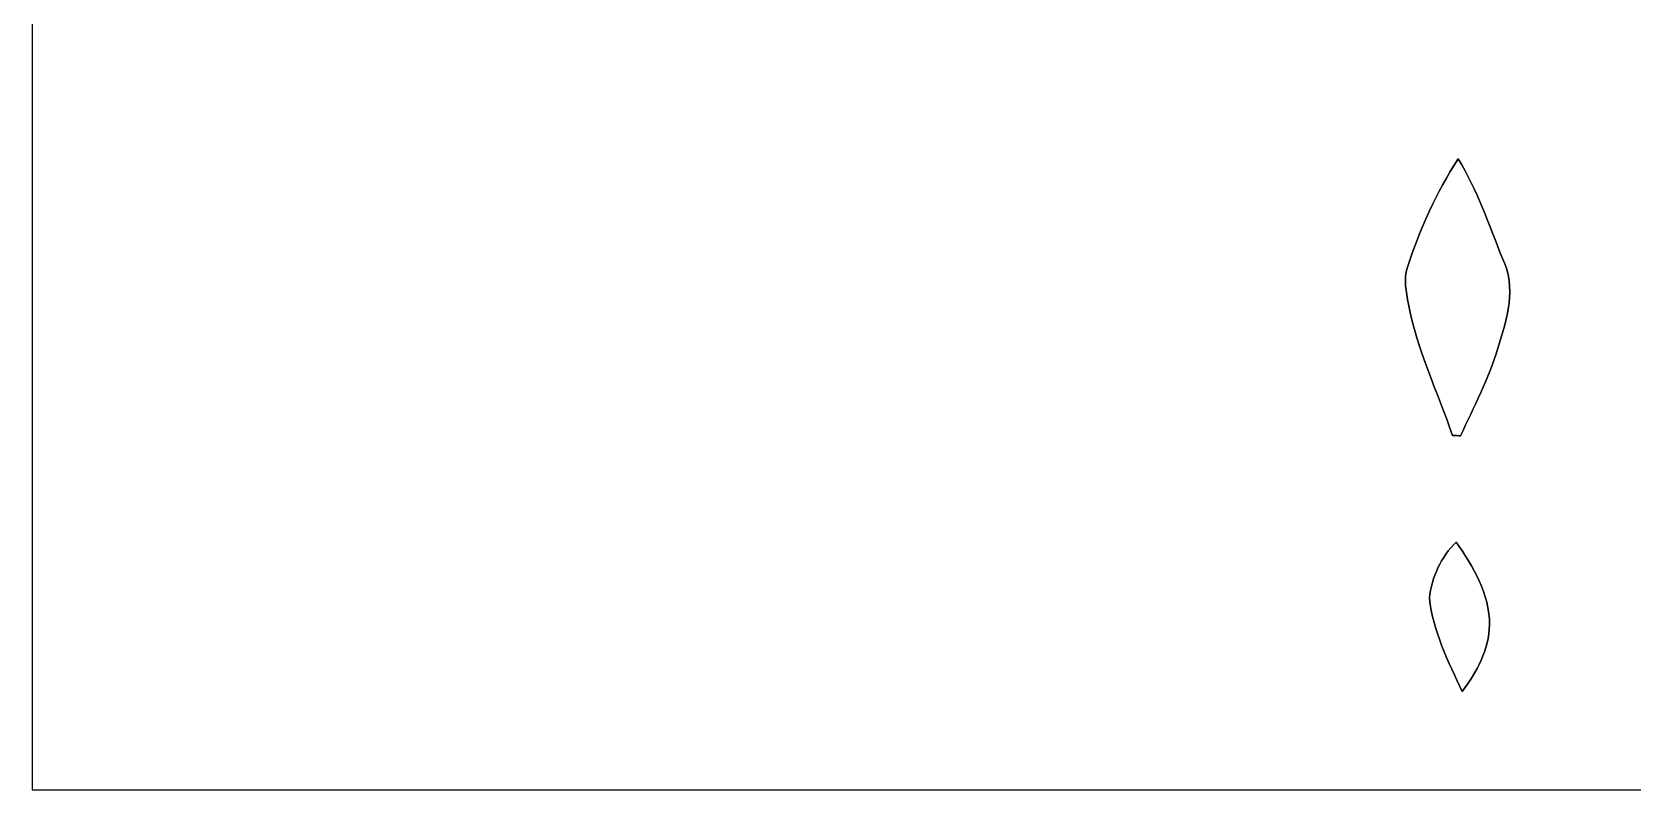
# Model space of a CAD drawing. Header units: centimetres. Extents: x -16.8 to 16.8, y -16.7 to 16.7.
# Drawn here: x -16.77 to 2.36, y -16.67 to -7.61 of the extents above; entities that cross this region are included whole.
import ezdxf

# ---------------------------------------------------------------- set-up
doc = ezdxf.new("R2010")
doc.units = ezdxf.units.CM
doc.header["$MEASUREMENT"] = 0
doc.layers.add('Layer 1', color=7, linetype='Continuous')

msp = doc.modelspace()

# ---------------------------------------------------------------- linework, layer by layer
at = {"layer": 'Layer 1', "color": 7}
for points, knots in [([(-16.77458, 16.66875), (-16.77458, 16.66875), (16.77458, 16.66875), (16.77458, 16.66875), (16.77458, 16.66875), (16.77458, 16.66875), (16.77458, -16.66875), (16.77458, -16.66875), (16.77458, -16.66875), (16.77458, -16.66875), (-16.77458, -16.66875), (-16.77458, -16.66875), (-16.77458, -16.66875), (-16.77458, -16.66875), (-16.77458, 16.66875), (-16.77458, 16.66875), (-16.77458, 16.66875), (-16.77458, 16.66875), (-16.77458, 16.66875), (-16.77458, 16.66875)], [0, 0, 0, 0, 0.16666667, 0.16666667, 0.16666667, 0.16666667, 0.33333333, 0.33333333, 0.33333333, 0.33333333, 0.5, 0.5, 0.5, 0.5, 0.66666667, 0.66666667, 0.66666667, 0.66666667, 1, 1, 1, 1]), ([(-0.3362, -10.42211), (-0.19368, -9.96632), (0.00917, -9.52641), (0.27023, -9.12671), (0.27023, -9.12671), (0.49953, -9.49643), (0.63712, -9.91447), (0.79975, -10.31628), (0.79975, -10.31628), (0.97014, -10.65636), (0.8569, -11.04829), (0.7433, -11.38767), (0.7433, -11.38767), (0.63606, -11.7535), (0.45579, -12.09005), (0.29916, -12.43577), (0.29916, -12.43577), (0.27517, -12.43436), (0.22648, -12.43224), (0.20249, -12.43083), (0.20249, -12.43083), (0.02222, -11.90943), (-0.22084, -11.40707), (-0.32526, -10.86238), (-0.32526, -10.86238), (-0.35137, -10.71704), (-0.38453, -10.56534), (-0.3362, -10.42211)], [0, 0, 0, 0, 0.125, 0.125, 0.125, 0.125, 0.25, 0.25, 0.25, 0.25, 0.375, 0.375, 0.375, 0.375, 0.5, 0.5, 0.5, 0.5, 0.625, 0.625, 0.625, 0.625, 0.75, 0.75, 0.75, 0.75, 1, 1, 1, 1]), ([(-0.07479, -14.37605), (-0.04657, -14.12663), (0.06562, -13.88286), (0.24483, -13.70542), (0.24483, -13.70542), (0.4512, -13.99469), (0.64488, -14.32736), (0.64452, -14.69425), (0.64452, -14.69425), (0.63923, -14.99059), (0.49354, -15.26081), (0.31856, -15.49224), (0.31856, -15.49224), (0.15134, -15.13593), (-0.0314, -14.77257), (-0.07479, -14.37605)], [0, 0, 0, 0, 0.2, 0.2, 0.2, 0.2, 0.4, 0.4, 0.4, 0.4, 0.6, 0.6, 0.6, 0.6, 1, 1, 1, 1])]:
    msp.add_open_spline(points, degree=3, knots=knots, dxfattribs=at)
at = {"layer": 'Layer 1', "color": 253}
for points, knots in [([(-0.3362, -10.42211), (-0.38453, -10.56534), (-0.35137, -10.71704), (-0.32526, -10.86238), (-0.32526, -10.86238), (-0.22084, -11.40707), (0.02222, -11.90943), (0.20249, -12.43083), (0.20249, -12.43083), (0.22648, -12.43224), (0.27517, -12.43436), (0.29916, -12.43577), (0.29916, -12.43577), (0.45579, -12.09005), (0.63606, -11.7535), (0.7433, -11.38767), (0.7433, -11.38767), (0.8569, -11.04829), (0.97014, -10.65636), (0.79975, -10.31628), (0.79975, -10.31628), (0.63712, -9.91447), (0.49953, -9.49643), (0.27023, -9.12671), (0.27023, -9.12671), (0.00917, -9.52641), (-0.19368, -9.96632), (-0.3362, -10.42211), (-0.3362, -10.42211), (-0.3362, -10.42211), (-0.3362, -10.42211), (-0.3362, -10.42211)], [0, 0, 0, 0, 0.11111111, 0.11111111, 0.11111111, 0.11111111, 0.22222222, 0.22222222, 0.22222222, 0.22222222, 0.33333333, 0.33333333, 0.33333333, 0.33333333, 0.44444444, 0.44444444, 0.44444444, 0.44444444, 0.55555556, 0.55555556, 0.55555556, 0.55555556, 0.66666667, 0.66666667, 0.66666667, 0.66666667, 0.77777778, 0.77777778, 0.77777778, 0.77777778, 1, 1, 1, 1]), ([(-0.07479, -14.37605), (-0.0314, -14.77257), (0.15134, -15.13593), (0.31856, -15.49224), (0.31856, -15.49224), (0.49354, -15.26081), (0.63923, -14.99059), (0.64452, -14.69425), (0.64452, -14.69425), (0.64488, -14.32736), (0.4512, -13.99469), (0.24483, -13.70542), (0.24483, -13.70542), (0.06562, -13.88286), (-0.04657, -14.12663), (-0.07479, -14.37605)], [0, 0, 0, 0, 0.2, 0.2, 0.2, 0.2, 0.4, 0.4, 0.4, 0.4, 0.6, 0.6, 0.6, 0.6, 1, 1, 1, 1])]:
    msp.add_open_spline(points, degree=3, knots=knots, dxfattribs=at)

doc.saveas('drawing.dxf')
